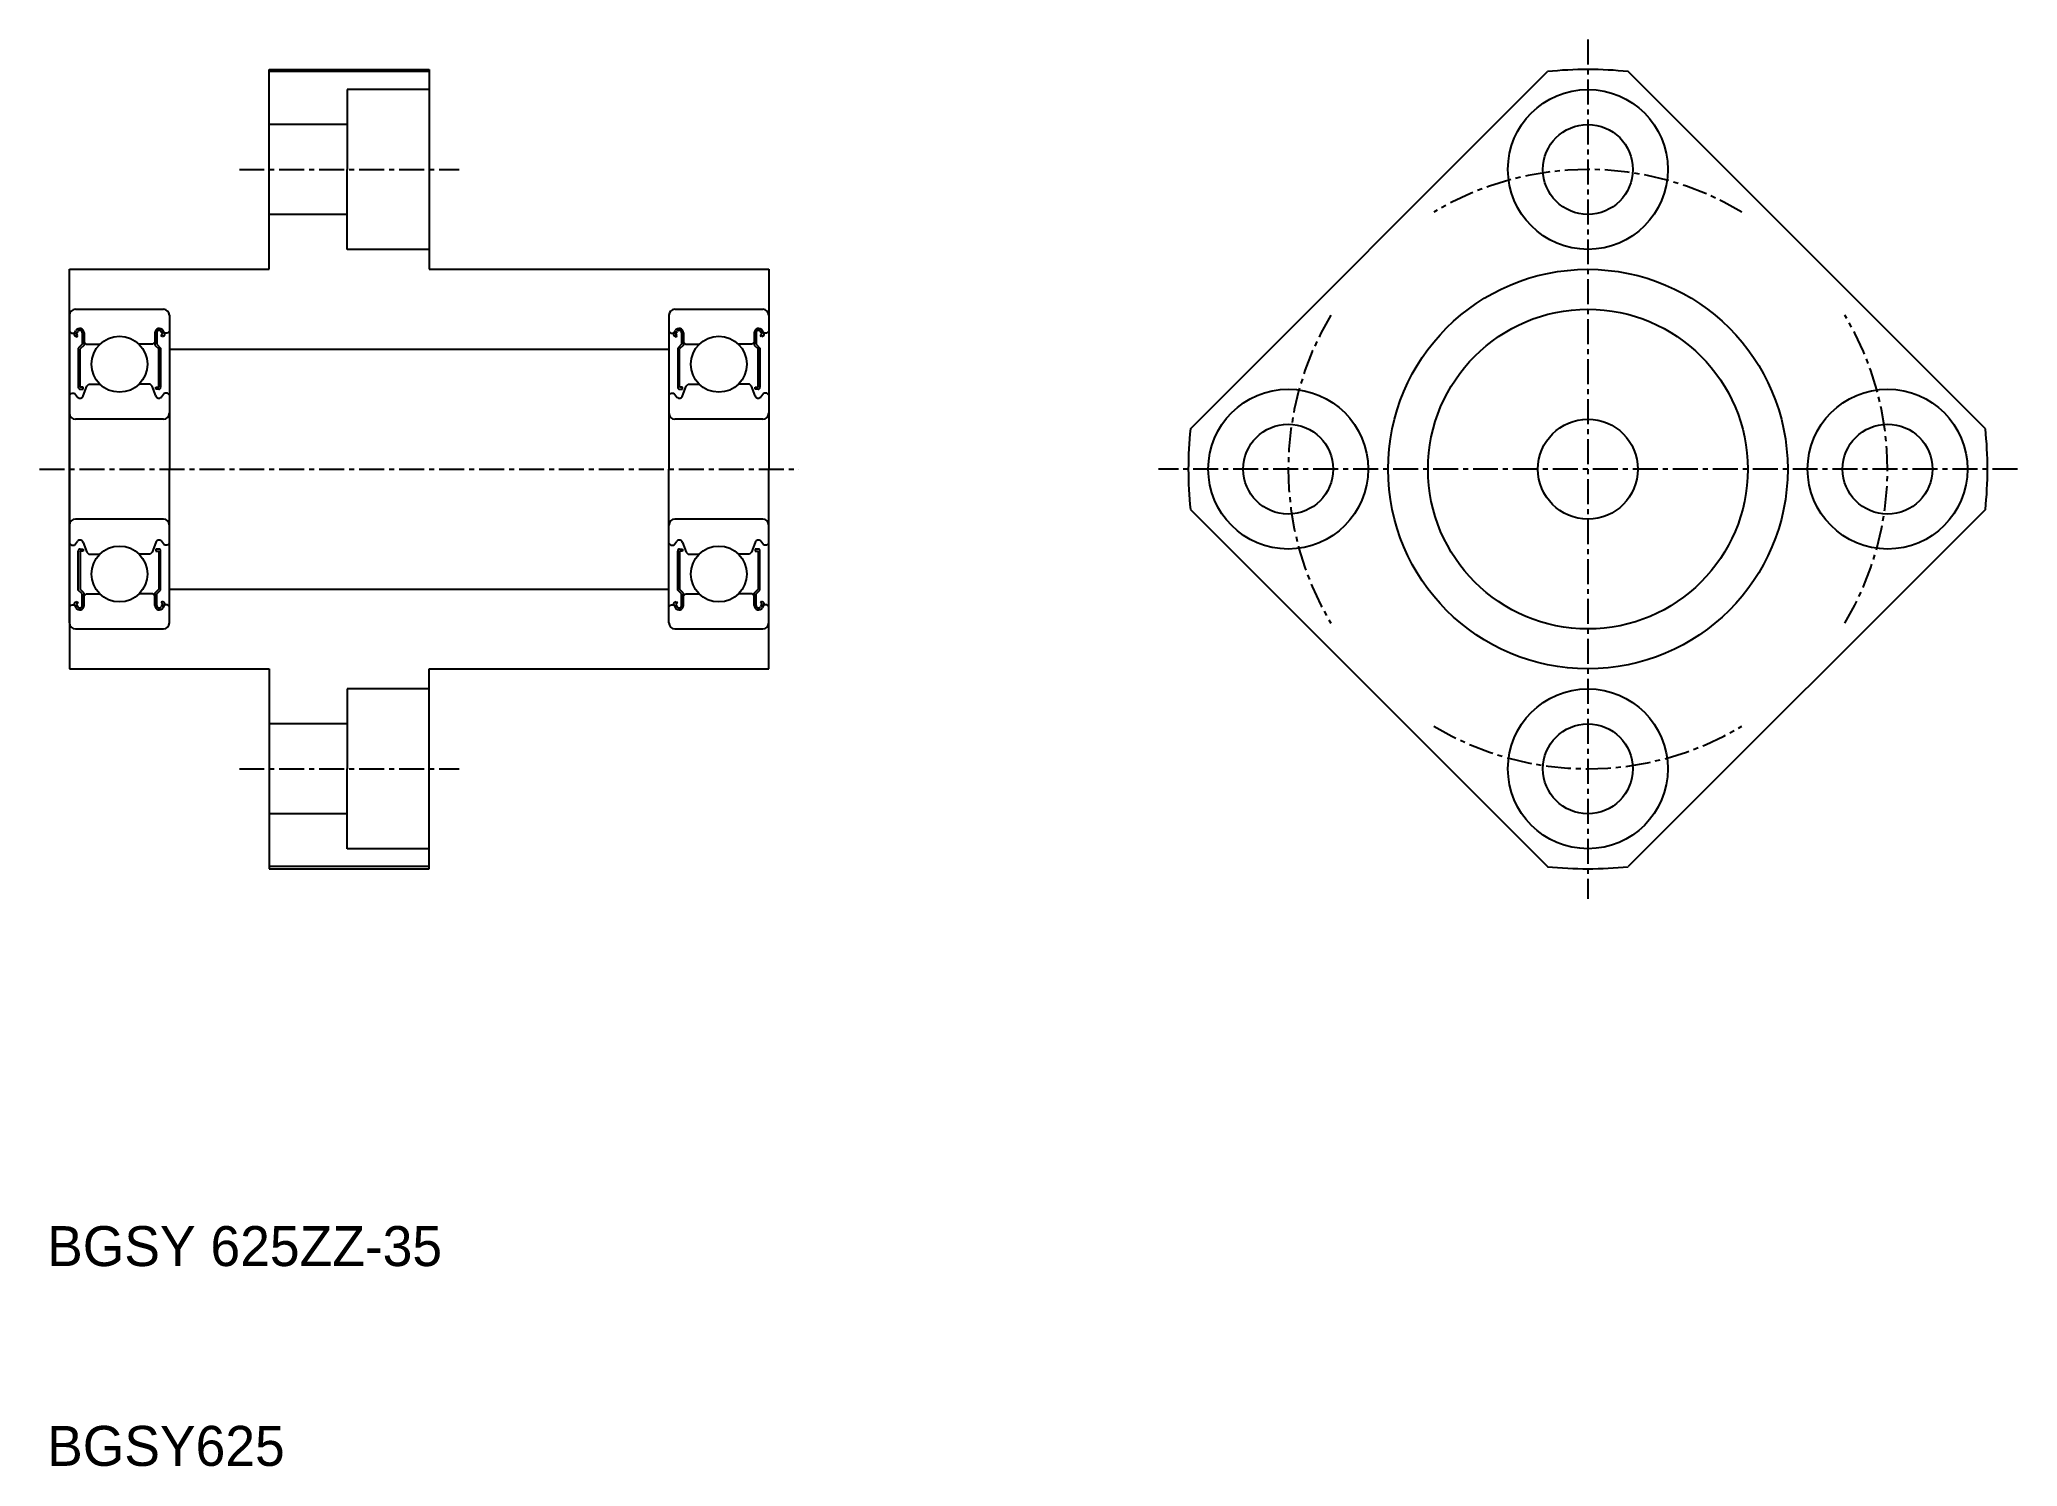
# Model space of a CAD drawing. Extents: x 124.1 to 223.1, y 77.9 to 149.4.
import ezdxf

# ---------------------------------------------------------------- set-up
doc = ezdxf.new("R2010")
doc.units = 0
doc.linetypes.add('CENTER', pattern=[2, 1.25, -0.25, 0.25, -0.25])
doc.linetypes.add('DASHED', pattern=[19.05, 12.7, -6.35])
doc.layers.get('0').update_dxf_attribs({"linetype": 'CONTINUOUS'})
doc.layers.add('CENTER', color=1, linetype='CENTER')

msp = doc.modelspace()

# ---------------------------------------------------------------- linework, layer by layer
for p, q in [((135.573, 147.865), (143.573, 147.865)), ((135.573, 137.865), (135.573, 147.865)), ((143.573, 147.762), (135.573, 147.762)), ((143.573, 147.865), (143.573, 137.865)), ((181.676, 129.888), (199.55, 147.762)), ((221.471, 129.888), (203.596, 147.762)), ((125.573, 127.865), (125.573, 137.865)), ((125.573, 137.865), (135.573, 137.865)), ((143.573, 137.865), (160.573, 137.865)), ((160.573, 137.865), (160.573, 127.865)), ((125.873, 135.865), (130.273, 135.865)), ((155.873, 135.865), (160.273, 135.865)), ((125.573, 135.565), (125.573, 127.865)), ((125.573, 134.765), (125.673, 134.665)), ((125.673, 134.665), (125.818, 134.665)), ((125.818, 134.665), (125.897, 134.8)), ((125.902, 134.616), (125.982, 134.751)), ((126.209, 134.69), (126.209, 134.115)), ((126.306, 134.69), (126.306, 134.074)), ((129.84, 134.69), (129.84, 134.074)), ((129.938, 134.69), (129.938, 134.115)), ((130.244, 134.616), (130.164, 134.751)), ((130.329, 134.665), (130.249, 134.8)), ((130.473, 134.665), (130.329, 134.665)), ((130.573, 134.765), (130.473, 134.665)), ((130.573, 135.565), (130.573, 127.865)), ((155.573, 135.565), (155.573, 127.865)), ((155.573, 134.765), (155.673, 134.665)), ((155.673, 134.665), (155.818, 134.665)), ((155.818, 134.665), (155.897, 134.8)), ((155.902, 134.616), (155.982, 134.751)), ((156.209, 134.69), (156.209, 134.115)), ((156.306, 134.69), (156.306, 134.074)), ((159.84, 134.69), (159.84, 134.074)), ((159.938, 134.69), (159.938, 134.115)), ((160.244, 134.616), (160.164, 134.751)), ((160.329, 134.665), (160.249, 134.8)), ((160.473, 134.665), (160.329, 134.665)), ((160.573, 134.765), (160.473, 134.665)), ((160.573, 135.565), (160.573, 127.865)), ((125.853, 134.531), (125.938, 134.483)), ((125.987, 134.567), (125.902, 134.616)), ((125.938, 134.483), (125.987, 134.567)), ((126.209, 134.115), (126.013, 133.919)), ((126.013, 133.919), (126.013, 131.963)), ((126.306, 134.074), (126.111, 133.879)), ((126.111, 131.963), (126.111, 133.879)), ((126.306, 134.215), (126.406, 134.115)), ((126.406, 134.115), (127.093, 134.115)), ((129.74, 134.115), (129.053, 134.115)), ((129.84, 134.215), (129.74, 134.115)), ((129.84, 134.074), (130.035, 133.879)), ((129.938, 134.115), (130.133, 133.919)), ((130.035, 131.963), (130.035, 133.879)), ((130.133, 133.919), (130.133, 131.963)), ((130.159, 134.567), (130.244, 134.616)), ((130.208, 134.483), (130.159, 134.567)), ((130.293, 134.531), (130.208, 134.483)), ((155.853, 134.531), (155.938, 134.483)), ((155.987, 134.567), (155.902, 134.616)), ((155.938, 134.483), (155.987, 134.567)), ((156.209, 134.115), (156.013, 133.919)), ((156.013, 133.919), (156.013, 131.963)), ((156.306, 134.074), (156.111, 133.879)), ((156.111, 131.963), (156.111, 133.879)), ((156.306, 134.215), (156.406, 134.115)), ((156.406, 134.115), (157.093, 134.115)), ((159.74, 134.115), (159.053, 134.115)), ((159.84, 134.215), (159.74, 134.115)), ((159.84, 134.074), (160.035, 133.879)), ((159.938, 134.115), (160.133, 133.919)), ((160.035, 131.963), (160.035, 133.879)), ((160.133, 133.919), (160.133, 131.963)), ((160.159, 134.567), (160.244, 134.616)), ((160.208, 134.483), (160.159, 134.567)), ((160.293, 134.531), (160.208, 134.483)), ((126.258, 131.963), (126.111, 131.963)), ((126.111, 131.865), (126.258, 131.865)), ((126.257, 131.53), (126.436, 132.021)), ((126.258, 131.865), (126.258, 131.963)), ((126.436, 132.021), (126.536, 132.115)), ((126.536, 132.115), (127.093, 132.115)), ((129.61, 132.115), (129.053, 132.115)), ((129.71, 132.021), (129.61, 132.115)), ((129.889, 131.53), (129.71, 132.021)), ((129.889, 131.865), (129.889, 131.963)), ((129.889, 131.963), (130.035, 131.963)), ((130.035, 131.865), (129.889, 131.865)), ((156.258, 131.963), (156.111, 131.963)), ((156.111, 131.865), (156.258, 131.865)), ((156.257, 131.53), (156.436, 132.021)), ((156.258, 131.865), (156.258, 131.963)), ((156.436, 132.021), (156.536, 132.115)), ((156.536, 132.115), (157.093, 132.115)), ((159.61, 132.115), (159.053, 132.115)), ((159.71, 132.021), (159.61, 132.115)), ((159.889, 131.53), (159.71, 132.021)), ((159.889, 131.865), (159.889, 131.963)), ((159.889, 131.963), (160.035, 131.963)), ((160.035, 131.865), (159.889, 131.865)), ((125.573, 131.565), (125.673, 131.665)), ((125.673, 131.665), (125.818, 131.665)), ((125.818, 131.665), (125.975, 131.473)), ((130.329, 131.665), (130.171, 131.473)), ((130.473, 131.665), (130.329, 131.665)), ((130.573, 131.565), (130.473, 131.665)), ((155.573, 131.565), (155.673, 131.665)), ((155.673, 131.665), (155.818, 131.665)), ((155.818, 131.665), (155.975, 131.473)), ((160.329, 131.665), (160.171, 131.473)), ((160.473, 131.665), (160.329, 131.665)), ((160.573, 131.565), (160.473, 131.665)), ((130.273, 130.365), (125.873, 130.365)), ((160.273, 130.365), (155.873, 130.365)), ((125.573, 127.865), (125.573, 117.865)), ((125.573, 120.165), (125.573, 127.865)), ((130.573, 120.165), (130.573, 127.865)), ((155.573, 120.165), (155.573, 127.865)), ((160.573, 117.865), (160.573, 127.865)), ((160.573, 120.165), (160.573, 127.865)), ((181.676, 125.842), (199.55, 107.968)), ((221.471, 125.842), (203.596, 107.968)), ((130.273, 125.365), (125.873, 125.365)), ((160.273, 125.365), (155.873, 125.365)), ((125.573, 124.165), (125.673, 124.065)), ((125.673, 124.065), (125.818, 124.065)), ((125.818, 124.065), (125.975, 124.257)), ((126.013, 121.811), (126.013, 123.767)), ((126.111, 123.865), (126.258, 123.865)), ((126.111, 123.767), (126.111, 121.851)), ((126.258, 123.767), (126.111, 123.767)), ((126.257, 124.2), (126.436, 123.709)), ((126.258, 123.865), (126.258, 123.767)), ((129.889, 124.2), (129.71, 123.709)), ((129.889, 123.865), (129.889, 123.767)), ((130.035, 123.865), (129.889, 123.865)), ((129.889, 123.767), (130.035, 123.767)), ((130.035, 123.767), (130.035, 121.851)), ((130.133, 121.811), (130.133, 123.767)), ((130.329, 124.065), (130.171, 124.257)), ((130.473, 124.065), (130.329, 124.065)), ((130.573, 124.165), (130.473, 124.065)), ((155.573, 124.165), (155.673, 124.065)), ((155.673, 124.065), (155.818, 124.065)), ((155.818, 124.065), (155.975, 124.257)), ((156.013, 121.811), (156.013, 123.767)), ((156.111, 123.865), (156.258, 123.865)), ((156.111, 123.767), (156.111, 121.851)), ((156.258, 123.767), (156.111, 123.767)), ((156.257, 124.2), (156.436, 123.709)), ((156.258, 123.865), (156.258, 123.767)), ((159.889, 124.2), (159.71, 123.709)), ((159.889, 123.865), (159.889, 123.767)), ((160.035, 123.865), (159.889, 123.865)), ((159.889, 123.767), (160.035, 123.767)), ((160.035, 123.767), (160.035, 121.851)), ((160.133, 121.811), (160.133, 123.767)), ((160.329, 124.065), (160.171, 124.257)), ((160.473, 124.065), (160.329, 124.065)), ((160.573, 124.165), (160.473, 124.065)), ((126.436, 123.709), (126.536, 123.615)), ((126.536, 123.615), (127.093, 123.615)), ((129.61, 123.615), (129.053, 123.615)), ((129.71, 123.709), (129.61, 123.615)), ((156.436, 123.709), (156.536, 123.615)), ((156.536, 123.615), (157.093, 123.615)), ((159.61, 123.615), (159.053, 123.615)), ((159.71, 123.709), (159.61, 123.615)), ((126.209, 121.615), (126.013, 121.811)), ((126.306, 121.655), (126.111, 121.851)), ((129.84, 121.655), (130.035, 121.851)), ((129.938, 121.615), (130.133, 121.811)), ((156.209, 121.615), (156.013, 121.811)), ((156.306, 121.655), (156.111, 121.851)), ((159.84, 121.655), (160.035, 121.851)), ((159.938, 121.615), (160.133, 121.811)), ((125.573, 120.965), (125.673, 121.065)), ((125.673, 121.065), (125.818, 121.065)), ((125.818, 121.065), (125.897, 120.93)), ((125.853, 121.199), (125.938, 121.247)), ((125.987, 121.163), (125.902, 121.114)), ((125.902, 121.114), (125.982, 120.979)), ((125.938, 121.247), (125.987, 121.163)), ((126.209, 121.04), (126.209, 121.615)), ((126.306, 121.04), (126.306, 121.655)), ((126.306, 121.515), (126.406, 121.615)), ((126.406, 121.615), (127.093, 121.615)), ((129.74, 121.615), (129.053, 121.615)), ((129.84, 121.515), (129.74, 121.615)), ((129.84, 121.04), (129.84, 121.655)), ((129.938, 121.04), (129.938, 121.615)), ((130.208, 121.247), (130.159, 121.163)), ((130.159, 121.163), (130.244, 121.114)), ((130.244, 121.114), (130.164, 120.979)), ((130.293, 121.199), (130.208, 121.247)), ((130.329, 121.065), (130.249, 120.93)), ((130.473, 121.065), (130.329, 121.065)), ((130.573, 120.965), (130.473, 121.065)), ((155.573, 120.965), (155.673, 121.065)), ((155.673, 121.065), (155.818, 121.065)), ((155.818, 121.065), (155.897, 120.93)), ((155.853, 121.199), (155.938, 121.247)), ((155.987, 121.163), (155.902, 121.114)), ((155.902, 121.114), (155.982, 120.979)), ((155.938, 121.247), (155.987, 121.163)), ((156.209, 121.04), (156.209, 121.615)), ((156.306, 121.04), (156.306, 121.655)), ((156.306, 121.515), (156.406, 121.615)), ((156.406, 121.615), (157.093, 121.615)), ((159.74, 121.615), (159.053, 121.615)), ((159.84, 121.515), (159.74, 121.615)), ((159.84, 121.04), (159.84, 121.655)), ((159.938, 121.04), (159.938, 121.615)), ((160.208, 121.247), (160.159, 121.163)), ((160.159, 121.163), (160.244, 121.114)), ((160.244, 121.114), (160.164, 120.979)), ((160.293, 121.199), (160.208, 121.247)), ((160.329, 121.065), (160.249, 120.93)), ((160.473, 121.065), (160.329, 121.065)), ((160.573, 120.965), (160.473, 121.065)), ((125.873, 119.865), (130.273, 119.865)), ((155.873, 119.865), (160.273, 119.865)), ((125.573, 117.865), (135.573, 117.865)), ((135.573, 117.865), (135.573, 107.865)), ((143.573, 117.865), (160.573, 117.865)), ((143.573, 107.865), (143.573, 117.865)), ((143.573, 107.968), (135.573, 107.968)), ((135.573, 107.865), (143.573, 107.865))]:
    msp.add_line(p, q)
at = {"color": 3, "linetype": 'DASHED'}
for p, q in [((139.473, 146.865), (139.473, 142.865)), ((143.573, 146.865), (139.473, 146.865)), ((139.473, 145.115), (135.573, 145.115)), ((139.473, 138.865), (139.473, 142.865)), ((139.473, 140.615), (135.573, 140.615)), ((143.573, 138.865), (139.473, 138.865)), ((139.473, 116.865), (139.473, 112.865)), ((143.573, 116.865), (139.473, 116.865)), ((139.473, 115.115), (135.573, 115.115)), ((139.473, 108.865), (139.473, 112.865)), ((139.473, 110.615), (135.573, 110.615)), ((143.573, 108.865), (139.473, 108.865))]:
    msp.add_line(p, q, dxfattribs=at)
at = {"color": 7, "linetype": 'CONTINUOUS'}
for p, q in [((130.573, 133.865), (155.573, 133.865)), ((130.573, 121.865), (155.573, 121.865))]:
    msp.add_line(p, q, dxfattribs=at)
for centre, radius in [((201.573, 142.865), 4), ((201.573, 142.865), 2.25), ((201.573, 127.865), 10), ((201.573, 127.865), 8), ((128.073, 133.115), 1.4), ((158.073, 133.115), 1.4), ((186.573, 127.865), 4), ((216.573, 127.865), 4), ((186.573, 127.865), 2.25), ((201.573, 127.865), 2.5), ((216.573, 127.865), 2.25), ((128.073, 122.615), 1.4), ((158.073, 122.615), 1.4), ((201.573, 112.865), 4), ((201.573, 112.865), 2.25)]:
    msp.add_circle(centre, radius)
for centre, radius, start, end in [((201.573, 127.865), 20, 84.19497, 95.80503), ((125.873, 135.565), 0.3, 90, 180), ((130.273, 135.565), 0.3, 0, 90), ((155.873, 135.565), 0.3, 90, 180), ((160.273, 135.565), 0.3, 0, 90), ((125.902, 134.616), 0.0978, 150.01376, 239.99626), ((126.087, 134.69), 0.219, 0, 150.00027), ((126.087, 134.69), 0.121, 0, 150.00005), ((130.059, 134.69), 0.219, 29.99973, 180), ((130.059, 134.69), 0.121, 29.99995, 180), ((130.244, 134.616), 0.0978, 300.00374, 29.98624), ((155.902, 134.616), 0.0978, 150.01376, 239.99626), ((156.087, 134.69), 0.219, 0, 150.00027), ((156.087, 134.69), 0.121, 0, 150.00005), ((160.059, 134.69), 0.219, 29.99973, 180), ((160.059, 134.69), 0.121, 29.99995, 180), ((160.244, 134.616), 0.0978, 300.00374, 29.98624), ((126.111, 131.963), 0.0978, 180.00005, 270.00003), ((130.035, 131.963), 0.0978, 269.99997, 359.99995), ((156.111, 131.963), 0.0978, 180.00005, 270.00003), ((160.035, 131.963), 0.0978, 269.99997, 359.99995), ((126.101, 131.578), 0.164, 220.00009, 343.15288), ((130.046, 131.578), 0.164, 196.84712, 319.99991), ((156.101, 131.578), 0.164, 220.00009, 343.15288), ((160.046, 131.578), 0.164, 196.84712, 319.99991), ((125.873, 130.665), 0.3, 180, 270), ((130.273, 130.665), 0.3, 270, 0), ((155.873, 130.665), 0.3, 180, 270), ((160.273, 130.665), 0.3, 270, 0), ((201.573, 127.865), 20, 174.19497, 185.80503), ((201.573, 127.865), 20, 354.19497, 5.80503), ((125.873, 125.065), 0.3, 90, 180), ((130.273, 125.065), 0.3, 0, 90), ((155.873, 125.065), 0.3, 90, 180), ((160.273, 125.065), 0.3, 0, 90), ((126.101, 124.152), 0.164, 16.84712, 139.99991), ((126.111, 123.767), 0.0978, 89.99997, 179.99995), ((130.046, 124.152), 0.164, 40.00009, 163.15288), ((130.035, 123.767), 0.0978, 0.00005, 90.00003), ((156.101, 124.152), 0.164, 16.84712, 139.99991), ((156.111, 123.767), 0.0978, 89.99997, 179.99995), ((160.046, 124.152), 0.164, 40.00009, 163.15288), ((160.035, 123.767), 0.0978, 0.00005, 90.00003), ((125.902, 121.114), 0.0978, 120.00374, 209.98624), ((126.087, 121.04), 0.219, 209.99973, 0), ((126.087, 121.04), 0.121, 209.99995, 0), ((130.059, 121.04), 0.219, 180, 330.00027), ((130.059, 121.04), 0.121, 180, 330.00005), ((130.244, 121.114), 0.0978, 330.01376, 59.99626), ((155.902, 121.114), 0.0978, 120.00374, 209.98624), ((156.087, 121.04), 0.219, 209.99973, 0), ((156.087, 121.04), 0.121, 209.99995, 0), ((160.059, 121.04), 0.219, 180, 330.00027), ((160.059, 121.04), 0.121, 180, 330.00005), ((160.244, 121.114), 0.0978, 330.01376, 59.99626), ((125.873, 120.165), 0.3, 180, 270), ((130.273, 120.165), 0.3, 270, 0), ((155.873, 120.165), 0.3, 180, 270), ((160.273, 120.165), 0.3, 270, 0), ((201.573, 127.865), 20, 264.19497, 275.80503)]:
    msp.add_arc(centre, radius, start, end)
at = {"layer": 'CENTER', "color": 1, "linetype": 'CENTER'}
for p, q in [((201.573, 149.365), (201.573, 106.365)), ((134.073, 142.865), (145.073, 142.865)), ((124.073, 127.865), (162.073, 127.865)), ((223.073, 127.865), (180.073, 127.865)), ((134.073, 112.865), (145.073, 112.865))]:
    msp.add_line(p, q, dxfattribs=at)
for start, end in [(59.06798, 120.93202), (149.06798, 210.93202), (329.06798, 30.93202), (239.06798, 300.93202)]:
    msp.add_arc((201.573, 127.865), 15, start, end, dxfattribs=at)

# ---------------------------------------------------------------- texts
for s, p in [('BGSY 625ZZ-35', (124.452, 87.977)), ('BGSY625', (124.452, 77.977))]:
    msp.add_text(s, height=2).set_placement(p)

doc.saveas('drawing.dxf')
